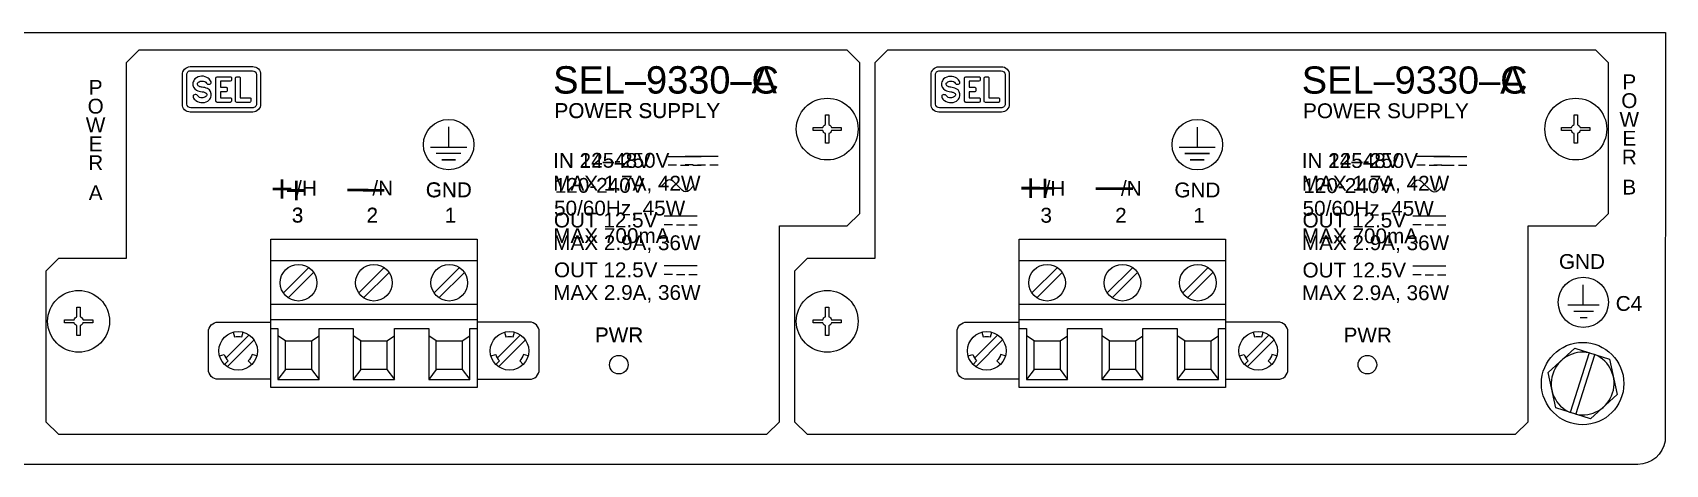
# Model space of a CAD drawing. Extents: x 1.6 to 47.5, y 0.5 to 34.6.
# Drawn here: x 36.63 to 43.13, y 10.65 to 12.37 of the extents above; entities that cross this region are included whole.
import ezdxf

# ---------------------------------------------------------------- set-up
doc = ezdxf.new("R2010")
doc.units = 0
doc.header["$MEASUREMENT"] = 0
for name, color, linetype in [('2_01__C__24-48_VDC', 7, 'CONTINUOUS'), ('2_02__A__125-250_VDC_OR_VA', 7, 'CONTINUOUS'), ('3_02__C__24-48_VDC', 7, 'CONTINUOUS'), ('3_03__A__125-250_VDC_OR_VA', 7, 'CONTINUOUS'), ('6_00______DWG_', 7, 'CONTINUOUS')]:
    doc.layers.add(name, color=color, linetype=linetype)
doc.styles.add('ARIAL', font='arial.ttf')

msp = doc.modelspace()

# ---------------------------------------------------------------- linework, layer by layer
at = {"layer": '2_01__C__24-48_VDC'}
for points in [[(37.2545, 12.2331), (37.5034, 12.2331, -0.41811), (37.5347, 12.2014), (37.5347, 12.0844, -0.404471), (37.5034, 12.052), (37.2545, 12.052, -0.41811), (37.2232, 12.0837), (37.2232, 12.2007, -0.404471)], [(37.257, 12.2165), (37.5021, 12.2165, -0.378768), (37.5185, 12.202), (37.5185, 12.0842, -0.441125), (37.5021, 12.0692), (37.257, 12.0692, -0.378768), (37.2405, 12.0837), (37.2405, 12.2015, -0.441125)], [(37.2999, 12.1946, 0.192116), (37.2734, 12.184, 0.12608), (37.2651, 12.168, 0.336344), (37.28, 12.1391, 0.087668), (37.3015, 12.1332, -0.022201), (37.3078, 12.1321, -0.039737), (37.3124, 12.1307, -0.23043), (37.3201, 12.1231, -0.182747), (37.3194, 12.117, -0.221111), (37.3051, 12.1091, -0.058363), (37.2962, 12.1089, -0.13415), (37.2868, 12.1136, 0.006668), (37.2817, 12.1198, 0.085557), (37.2806, 12.1207, 0.231613), (37.268, 12.1197, 0.170757), (37.2656, 12.1165, 0.118457), (37.2662, 12.1115, 0.153081), (37.277, 12.0978, 0.186266), (37.3036, 12.09, 0.192116), (37.3301, 12.1006, 0.12608), (37.3384, 12.1165, 0.336344), (37.3235, 12.1454, 0.087668), (37.302, 12.1514, -0.022201), (37.2957, 12.1524, -0.039737), (37.2911, 12.1538, -0.23043), (37.2834, 12.1614, -0.182747), (37.2841, 12.1675, -0.221111), (37.2984, 12.1754, -0.058363), (37.3073, 12.1756, -0.13415), (37.3167, 12.171, 0.006668), (37.3218, 12.1647, 0.085557), (37.3229, 12.1639, 0.231613), (37.3355, 12.1648, 0.170757), (37.3379, 12.168, 0.118457), (37.3373, 12.1731, 0.153081), (37.3265, 12.1867, 0.186266)], [(37.3618, 12.1931), (37.4138, 12.1931, -0.424366), (37.4185, 12.1882), (37.4185, 12.1797, -0.404134), (37.4138, 12.1749), (37.3747, 12.1749), (37.3747, 12.151), (37.3976, 12.151, -0.477137), (37.401, 12.1468), (37.401, 12.137, -0.353971), (37.3976, 12.1329), (37.3747, 12.1329), (37.3747, 12.109), (37.4138, 12.109, -0.424366), (37.4185, 12.1041), (37.4185, 12.0957, -0.404134), (37.4138, 12.0908), (37.3618, 12.0908, -0.432614), (37.3569, 12.096), (37.3569, 12.1878, -0.396049)], [(37.4397, 12.1931), (37.4486, 12.1931, -0.432614), (37.4535, 12.1878), (37.4535, 12.109), (37.4917, 12.109, -0.424366), (37.4964, 12.1041), (37.4964, 12.0957, -0.404134), (37.4917, 12.0908), (37.4397, 12.0908, -0.432614), (37.4348, 12.096), (37.4348, 12.1878, -0.396049)]]:
    msp.add_lwpolyline(points, format="xyb", close=True, dxfattribs=at)
for points in [[(38.2831, 11.9927), (38.2831, 11.9123)], [(38.2112, 11.9123), (38.355, 11.9123)], [(38.3323, 11.8872), (38.2332, 11.8872)], [(38.2554, 11.8621), (38.3107, 11.8621)], [(39.2885, 11.8743), (39.1573, 11.8743)], [(39.1898, 11.8402), (39.1573, 11.8402)], [(39.2063, 11.8402), (39.2388, 11.8402)], [(39.2557, 11.8402), (39.2885, 11.8402)], [(39.2724, 11.6375), (39.1413, 11.6375)], [(39.1737, 11.6034), (39.1413, 11.6034)], [(39.1903, 11.6034), (39.2227, 11.6034)], [(39.2396, 11.6034), (39.2724, 11.6034)], [(37.5748, 11.4613), (38.3961, 11.4613)], [(37.6252, 11.3314), (37.7263, 11.4326)], [(37.7458, 11.4131), (37.6447, 11.3119)], [(37.9252, 11.3314), (38.0263, 11.4326)], [(38.0458, 11.4131), (37.9447, 11.3119)], [(38.2252, 11.3314), (38.3263, 11.4326)], [(38.3458, 11.4131), (38.2447, 11.3119)], [(37.5748, 11.2874), (38.3961, 11.2874)], [(37.5748, 11.2259), (38.3961, 11.2259)], [(37.5748, 11.1903), (37.6037, 11.1903), (37.6037, 10.9869), (37.7671, 10.9869), (37.7671, 11.1903), (37.9037, 11.1903), (37.9037, 10.9869), (38.0671, 10.9869), (38.0671, 11.1903), (38.2037, 11.1903), (38.2037, 10.9869), (38.3671, 10.9869), (38.3671, 11.1903), (38.3961, 11.1903)], [(37.4889, 11.1641), (37.3964, 11.0715)], [(37.5084, 11.1446), (37.4016, 11.0378)], [(37.6333, 11.1406), (37.6037, 11.1613)], [(37.7376, 11.1406), (37.7671, 11.1613)], [(37.9333, 11.1406), (37.9037, 11.1613)], [(38.0376, 11.1406), (38.0671, 11.1613)], [(38.2333, 11.1406), (38.2037, 11.1613)], [(38.3376, 11.1406), (38.3671, 11.1613)], [(38.5692, 11.1641), (38.4767, 11.0715)], [(38.5887, 11.1446), (38.4819, 11.0378)], [(37.6333, 11.0262), (37.6037, 10.9869)], [(37.7376, 11.0262), (37.7671, 10.9869)], [(37.9333, 11.0262), (37.9037, 10.9869)], [(38.0376, 11.0262), (38.0671, 10.9869)], [(38.2333, 11.0262), (38.2037, 10.9869)], [(38.3376, 11.0262), (38.3671, 10.9869)]]:
    msp.add_lwpolyline(points, dxfattribs=at)
for points in [[(37.5748, 11.5459), (38.3961, 11.5459), (38.3961, 10.9554), (37.5748, 10.9554)], [(37.6333, 11.1406), (37.7376, 11.1406), (37.7376, 11.0262), (37.6333, 11.0262)], [(37.9333, 11.1406), (38.0376, 11.1406), (38.0376, 11.0262), (37.9333, 11.0262)], [(38.2333, 11.1406), (38.3376, 11.1406), (38.3376, 11.0262), (38.2333, 11.0262)]]:
    msp.add_lwpolyline(points, close=True, dxfattribs=at)
for points in [[(37.5748, 10.9874), (37.3661, 10.9874, -0.414288), (37.3268, 11.0267), (37.3268, 11.1763, -0.414278), (37.3661, 11.2157), (37.5748, 11.2157)], [(38.3961, 10.9874), (38.6047, 10.9874, 0.414288), (38.6441, 11.0267), (38.6441, 11.1763, 0.414278), (38.6047, 11.2157), (38.3961, 11.2157)], [(37.4254, 11.1751), (37.4305, 11.1561, -0.131863), (37.4601, 11.1561), (37.4652, 11.1751)], [(38.5057, 11.1751), (38.5108, 11.1561, -0.131863), (38.5403, 11.1561), (38.5454, 11.1751)], [(37.3711, 11.081), (37.3901, 11.0862, 0.131615), (37.4049, 11.0606), (37.391, 11.0467)], [(37.5194, 11.0811), (37.5004, 11.0862, -0.131826), (37.4856, 11.0606), (37.4996, 11.0467)], [(38.4514, 11.081), (38.4704, 11.0862, 0.131615), (38.4852, 11.0606), (38.4713, 11.0467)], [(38.5997, 11.0811), (38.5807, 11.0862, -0.131826), (38.5659, 11.0606), (38.5799, 11.0467)]]:
    msp.add_lwpolyline(points, format="xyb", dxfattribs=at)
for centre, radius in [((38.2831, 11.9225), 0.1005), ((37.6855, 11.3722), 0.0728), ((37.9855, 11.3722), 0.0728), ((38.2855, 11.3722), 0.0728), ((37.4453, 11.1009), 0.0768), ((38.5256, 11.1009), 0.0768), ((38.9605, 11.0458), 0.037)]:
    msp.add_circle(centre, radius, dxfattribs=at)
at = {"layer": '2_02__A__125-250_VDC_OR_VA'}
for points in [[(37.2545, 12.2331), (37.5034, 12.2331, -0.41811), (37.5347, 12.2014), (37.5347, 12.0844, -0.404471), (37.5034, 12.052), (37.2545, 12.052, -0.41811), (37.2232, 12.0837), (37.2232, 12.2007, -0.404471)], [(37.257, 12.2165), (37.5021, 12.2165, -0.378768), (37.5185, 12.202), (37.5185, 12.0842, -0.441125), (37.5021, 12.0692), (37.257, 12.0692, -0.378768), (37.2405, 12.0837), (37.2405, 12.2015, -0.441125)], [(37.2999, 12.1946, 0.192116), (37.2734, 12.184, 0.12608), (37.2651, 12.168, 0.336344), (37.28, 12.1391, 0.087668), (37.3015, 12.1332, -0.022201), (37.3078, 12.1321, -0.039737), (37.3124, 12.1307, -0.23043), (37.3201, 12.1231, -0.182747), (37.3194, 12.117, -0.221111), (37.3051, 12.1091, -0.058363), (37.2962, 12.1089, -0.13415), (37.2868, 12.1136, 0.006668), (37.2817, 12.1198, 0.085557), (37.2806, 12.1207, 0.231613), (37.268, 12.1197, 0.170757), (37.2656, 12.1165, 0.118457), (37.2662, 12.1115, 0.153081), (37.277, 12.0978, 0.186266), (37.3036, 12.09, 0.192116), (37.3301, 12.1006, 0.12608), (37.3384, 12.1165, 0.336344), (37.3235, 12.1454, 0.087668), (37.302, 12.1514, -0.022201), (37.2957, 12.1524, -0.039737), (37.2911, 12.1538, -0.23043), (37.2834, 12.1614, -0.182747), (37.2841, 12.1675, -0.221111), (37.2984, 12.1754, -0.058363), (37.3073, 12.1756, -0.13415), (37.3167, 12.171, 0.006668), (37.3218, 12.1647, 0.085557), (37.3229, 12.1639, 0.231613), (37.3355, 12.1648, 0.170757), (37.3379, 12.168, 0.118457), (37.3373, 12.1731, 0.153081), (37.3265, 12.1867, 0.186266)], [(37.3618, 12.1931), (37.4138, 12.1931, -0.424366), (37.4185, 12.1882), (37.4185, 12.1797, -0.404134), (37.4138, 12.1749), (37.3747, 12.1749), (37.3747, 12.151), (37.3976, 12.151, -0.477137), (37.401, 12.1468), (37.401, 12.137, -0.353971), (37.3976, 12.1329), (37.3747, 12.1329), (37.3747, 12.109), (37.4138, 12.109, -0.424366), (37.4185, 12.1041), (37.4185, 12.0957, -0.404134), (37.4138, 12.0908), (37.3618, 12.0908, -0.432614), (37.3569, 12.096), (37.3569, 12.1878, -0.396049)], [(37.4397, 12.1931), (37.4486, 12.1931, -0.432614), (37.4535, 12.1878), (37.4535, 12.109), (37.4917, 12.109, -0.424366), (37.4964, 12.1041), (37.4964, 12.0957, -0.404134), (37.4917, 12.0908), (37.4397, 12.0908, -0.432614), (37.4348, 12.096), (37.4348, 12.1878, -0.396049)]]:
    msp.add_lwpolyline(points, format="xyb", close=True, dxfattribs=at)
for points in [[(38.2831, 11.9927), (38.2831, 11.9123)], [(38.2112, 11.9123), (38.355, 11.9123)], [(38.3323, 11.8872), (38.2332, 11.8872)], [(38.3107, 11.8621), (38.2554, 11.8621)], [(39.3558, 11.8756), (39.2247, 11.8756)], [(39.2571, 11.8415), (39.2247, 11.8415)], [(39.2737, 11.8415), (39.3062, 11.8415)], [(39.323, 11.8415), (39.3558, 11.8415)], [(37.5748, 11.4613), (38.3961, 11.4613)], [(39.2726, 11.4391), (39.1415, 11.4391)], [(37.6252, 11.3314), (37.7263, 11.4326)], [(37.7458, 11.4131), (37.6447, 11.3119)], [(37.9252, 11.3314), (38.0263, 11.4326)], [(38.0458, 11.4131), (37.9447, 11.3119)], [(38.2252, 11.3314), (38.3263, 11.4326)], [(38.3458, 11.4131), (38.2447, 11.3119)], [(39.174, 11.405), (39.1415, 11.405)], [(39.1905, 11.405), (39.223, 11.405)], [(39.2399, 11.405), (39.2726, 11.405)], [(37.5748, 11.2874), (38.3961, 11.2874)], [(37.5748, 11.2259), (38.3961, 11.2259)], [(37.5748, 11.1903), (37.6037, 11.1903), (37.6037, 10.9869), (37.7671, 10.9869), (37.7671, 11.1903), (37.9037, 11.1903), (37.9037, 10.9869), (38.0671, 10.9869), (38.0671, 11.1903), (38.2037, 11.1903), (38.2037, 10.9869), (38.3671, 10.9869), (38.3671, 11.1903), (38.3961, 11.1903)], [(37.4889, 11.1641), (37.3964, 11.0715)], [(37.5084, 11.1446), (37.4016, 11.0378)], [(37.6333, 11.1406), (37.6037, 11.1613)], [(37.7376, 11.1406), (37.7671, 11.1613)], [(37.9333, 11.1406), (37.9037, 11.1613)], [(38.0376, 11.1406), (38.0671, 11.1613)], [(38.2333, 11.1406), (38.2037, 11.1613)], [(38.3376, 11.1406), (38.3671, 11.1613)], [(38.5692, 11.1641), (38.4767, 11.0715)], [(38.5887, 11.1446), (38.4819, 11.0378)], [(37.6333, 11.0262), (37.6037, 10.9869)], [(37.7376, 11.0262), (37.7671, 10.9869)], [(37.9333, 11.0262), (37.9037, 10.9869)], [(38.0376, 11.0262), (38.0671, 10.9869)], [(38.2333, 11.0262), (38.2037, 10.9869)], [(38.3376, 11.0262), (38.3671, 10.9869)]]:
    msp.add_lwpolyline(points, dxfattribs=at)
for points in [[(39.2595, 11.759), (39.2403, 11.7399, -0.404962), (39.2125, 11.7407), (39.1776, 11.7755), (39.1776, 11.7755, 0.404962), (39.1498, 11.7763), (39.1306, 11.7572)], [(37.5748, 10.9874), (37.3661, 10.9874, -0.414288), (37.3268, 11.0267), (37.3268, 11.1763, -0.414278), (37.3661, 11.2157), (37.5748, 11.2157)], [(38.3961, 10.9874), (38.6047, 10.9874, 0.414288), (38.6441, 11.0267), (38.6441, 11.1763, 0.414278), (38.6047, 11.2157), (38.3961, 11.2157)], [(37.4254, 11.1751), (37.4305, 11.1561, -0.131863), (37.4601, 11.1561), (37.4652, 11.1751)], [(38.5057, 11.1751), (38.5108, 11.1561, -0.131863), (38.5403, 11.1561), (38.5454, 11.1751)], [(37.3709, 11.081), (37.3901, 11.0862, 0.131615), (37.4049, 11.0606), (37.391, 11.0467)], [(37.5194, 11.0811), (37.5004, 11.0862, -0.131826), (37.4856, 11.0606), (37.4996, 11.0466)], [(38.4512, 11.081), (38.4704, 11.0862, 0.131615), (38.4852, 11.0606), (38.4713, 11.0467)], [(38.5997, 11.0811), (38.5807, 11.0862, -0.131826), (38.5659, 11.0606), (38.5799, 11.0466)]]:
    msp.add_lwpolyline(points, format="xyb", dxfattribs=at)
for points in [[(37.5748, 11.5459), (38.3961, 11.5459), (38.3961, 10.9554), (37.5748, 10.9554)], [(37.6333, 11.1406), (37.7376, 11.1406), (37.7376, 11.0262), (37.6333, 11.0262)], [(37.9333, 11.1406), (38.0376, 11.1406), (38.0376, 11.0262), (37.9333, 11.0262)], [(38.2333, 11.1406), (38.3376, 11.1406), (38.3376, 11.0262), (38.2333, 11.0262)]]:
    msp.add_lwpolyline(points, close=True, dxfattribs=at)
for centre, radius in [((38.2831, 11.9225), 0.1005), ((37.6855, 11.3722), 0.0728), ((37.9855, 11.3722), 0.0728), ((38.2855, 11.3722), 0.0728), ((37.4453, 11.1009), 0.0768), ((38.5256, 11.1009), 0.0768), ((38.9605, 11.0458), 0.037)]:
    msp.add_circle(centre, radius, dxfattribs=at)
at = {"layer": '3_02__C__24-48_VDC'}
for points in [[(40.2347, 12.233), (40.4836, 12.233, -0.41811), (40.5149, 12.2013), (40.5149, 12.0842, -0.404471), (40.4836, 12.0518), (40.2347, 12.0518, -0.41811), (40.2033, 12.0836), (40.2033, 12.2006, -0.404471)], [(40.2372, 12.2164), (40.4822, 12.2164, -0.378768), (40.4987, 12.2018), (40.4987, 12.0841, -0.441125), (40.4822, 12.069), (40.2372, 12.069, -0.378768), (40.2207, 12.0836), (40.2207, 12.2014, -0.441125)], [(40.2801, 12.1944, 0.192116), (40.2536, 12.1839, 0.12608), (40.2453, 12.1679, 0.336344), (40.2602, 12.139, 0.087668), (40.2817, 12.133, -0.022201), (40.288, 12.132, -0.039737), (40.2926, 12.1306, -0.23043), (40.3003, 12.123, -0.182747), (40.2996, 12.1169, -0.221111), (40.2852, 12.109, -0.058363), (40.2764, 12.1088, -0.13415), (40.267, 12.1135, 0.006668), (40.2618, 12.1197, 0.085557), (40.2608, 12.1205, 0.231613), (40.2482, 12.1196, 0.170757), (40.2458, 12.1164, 0.118457), (40.2464, 12.1114, 0.153081), (40.2571, 12.0977, 0.186266), (40.2838, 12.0898, 0.192116), (40.3102, 12.1004, 0.12608), (40.3185, 12.1164, 0.336344), (40.3036, 12.1453, 0.087668), (40.2822, 12.1513, -0.022201), (40.2759, 12.1523, -0.039737), (40.2713, 12.1537, -0.23043), (40.2636, 12.1613, -0.182747), (40.2642, 12.1674, -0.221111), (40.2786, 12.1753, -0.058363), (40.2875, 12.1755, -0.13415), (40.2968, 12.1708, 0.006668), (40.302, 12.1646, 0.085557), (40.303, 12.1637, 0.231613), (40.3157, 12.1647, 0.170757), (40.318, 12.1679, 0.118457), (40.3174, 12.1729, 0.153081), (40.3067, 12.1866, 0.186266)], [(40.342, 12.193), (40.394, 12.193, -0.424366), (40.3987, 12.1881), (40.3987, 12.1796, -0.404134), (40.394, 12.1747), (40.3548, 12.1747), (40.3548, 12.1509), (40.3777, 12.1509, -0.477137), (40.3811, 12.1467), (40.3811, 12.1369, -0.353971), (40.3777, 12.1327), (40.3548, 12.1327), (40.3548, 12.1089), (40.394, 12.1089, -0.424366), (40.3987, 12.104), (40.3987, 12.0955, -0.404134), (40.394, 12.0907), (40.342, 12.0907, -0.432614), (40.337, 12.0959), (40.337, 12.1877, -0.396049)], [(40.4199, 12.193), (40.4288, 12.193, -0.432614), (40.4337, 12.1877), (40.4337, 12.1089), (40.4719, 12.1089, -0.424366), (40.4766, 12.104), (40.4766, 12.0955, -0.404134), (40.4719, 12.0907), (40.4199, 12.0907, -0.432614), (40.4149, 12.0959), (40.4149, 12.1877, -0.396049)]]:
    msp.add_lwpolyline(points, format="xyb", close=True, dxfattribs=at)
for points in [[(41.2632, 11.9926), (41.2632, 11.9122)], [(41.1914, 11.9122), (41.3351, 11.9122)], [(41.3124, 11.8871), (41.2133, 11.8871)], [(41.2356, 11.8619), (41.2909, 11.8619)], [(42.2685, 11.8751), (42.1373, 11.8751)], [(42.1698, 11.841), (42.1373, 11.841)], [(42.1864, 11.841), (42.2188, 11.841)], [(42.2357, 11.841), (42.2685, 11.841)], [(42.2527, 11.6374), (42.1215, 11.6374)], [(42.154, 11.6033), (42.1215, 11.6033)], [(42.1706, 11.6033), (42.203, 11.6033)], [(42.2199, 11.6033), (42.2527, 11.6033)], [(40.5548, 11.4613), (41.3761, 11.4613)], [(40.6052, 11.3314), (40.7063, 11.4326)], [(40.7258, 11.4131), (40.6247, 11.3119)], [(40.9052, 11.3314), (41.0063, 11.4326)], [(41.0258, 11.4131), (40.9247, 11.3119)], [(41.2052, 11.3314), (41.3063, 11.4326)], [(41.3258, 11.4131), (41.2247, 11.3119)], [(40.5548, 11.2874), (41.3761, 11.2874)], [(40.5548, 11.2259), (41.3761, 11.2259)], [(40.5548, 11.1903), (40.5837, 11.1903), (40.5837, 10.9869), (40.7471, 10.9869), (40.7471, 11.1903), (40.8837, 11.1903), (40.8837, 10.9869), (41.0471, 10.9869), (41.0471, 11.1903), (41.1837, 11.1903), (41.1837, 10.9869), (41.3471, 10.9869), (41.3471, 11.1903), (41.3761, 11.1903)], [(40.4689, 11.1641), (40.3764, 11.0715)], [(40.4884, 11.1446), (40.3816, 11.0378)], [(40.6133, 11.1406), (40.5837, 11.1613)], [(40.7176, 11.1406), (40.7471, 11.1613)], [(40.9133, 11.1406), (40.8837, 11.1613)], [(41.0176, 11.1406), (41.0471, 11.1613)], [(41.2133, 11.1406), (41.1837, 11.1613)], [(41.3176, 11.1406), (41.3471, 11.1613)], [(41.5492, 11.1641), (41.4567, 11.0715)], [(41.5687, 11.1446), (41.4619, 11.0378)], [(40.6133, 11.0262), (40.5837, 10.9869)], [(40.7176, 11.0262), (40.7471, 10.9869)], [(40.9133, 11.0262), (40.8837, 10.9869)], [(41.0176, 11.0262), (41.0471, 10.9869)], [(41.2133, 11.0262), (41.1837, 10.9869)], [(41.3176, 11.0262), (41.3471, 10.9869)]]:
    msp.add_lwpolyline(points, dxfattribs=at)
for points in [[(40.5548, 11.5459), (41.3761, 11.5459), (41.3761, 10.9554), (40.5548, 10.9554)], [(40.6133, 11.1406), (40.7176, 11.1406), (40.7176, 11.0262), (40.6133, 11.0262)], [(40.9133, 11.1406), (41.0176, 11.1406), (41.0176, 11.0262), (40.9133, 11.0262)], [(41.2133, 11.1406), (41.3176, 11.1406), (41.3176, 11.0262), (41.2133, 11.0262)]]:
    msp.add_lwpolyline(points, close=True, dxfattribs=at)
for points in [[(40.5548, 10.9874), (40.3461, 10.9874, -0.414288), (40.3068, 11.0267), (40.3068, 11.1763, -0.414278), (40.3461, 11.2157), (40.5548, 11.2157)], [(41.3761, 10.9874), (41.5847, 10.9874, 0.414288), (41.6241, 11.0267), (41.6241, 11.1763, 0.414278), (41.5847, 11.2157), (41.3761, 11.2157)], [(40.4054, 11.1751), (40.4105, 11.1561, -0.131863), (40.44, 11.1561), (40.4451, 11.1751)], [(41.4857, 11.1751), (41.4907, 11.1561, -0.131863), (41.5203, 11.1561), (41.5254, 11.1751)], [(40.3511, 11.081), (40.3701, 11.0862, 0.131615), (40.3849, 11.0606), (40.371, 11.0467)], [(40.4994, 11.0811), (40.4804, 11.0862, -0.131826), (40.4656, 11.0606), (40.4796, 11.0467)], [(41.4314, 11.081), (41.4504, 11.0862, 0.131615), (41.4652, 11.0606), (41.4513, 11.0467)], [(41.5797, 11.0811), (41.5607, 11.0862, -0.131826), (41.5459, 11.0606), (41.5599, 11.0467)]]:
    msp.add_lwpolyline(points, format="xyb", dxfattribs=at)
for centre, radius in [((41.2633, 11.9224), 0.1005), ((40.6655, 11.3722), 0.0728), ((40.9655, 11.3722), 0.0728), ((41.2655, 11.3722), 0.0728), ((40.4253, 11.1009), 0.0768), ((41.5056, 11.1009), 0.0768), ((41.9405, 11.0458), 0.037)]:
    msp.add_circle(centre, radius, dxfattribs=at)
at = {"layer": '3_03__A__125-250_VDC_OR_VA'}
for points in [[(40.2347, 12.233), (40.4836, 12.233, -0.41811), (40.5149, 12.2013), (40.5149, 12.0842, -0.404471), (40.4836, 12.0518), (40.2347, 12.0518, -0.41811), (40.2033, 12.0836), (40.2033, 12.2006, -0.404471)], [(40.2372, 12.2164), (40.4822, 12.2164, -0.378768), (40.4987, 12.2018), (40.4987, 12.0841, -0.441125), (40.4822, 12.069), (40.2372, 12.069, -0.378768), (40.2207, 12.0836), (40.2207, 12.2014, -0.441125)], [(40.2801, 12.1944, 0.192116), (40.2536, 12.1839, 0.12608), (40.2453, 12.1679, 0.336344), (40.2602, 12.139, 0.087668), (40.2817, 12.133, -0.022201), (40.288, 12.132, -0.039737), (40.2926, 12.1306, -0.23043), (40.3003, 12.123, -0.182747), (40.2996, 12.1169, -0.221111), (40.2852, 12.109, -0.058363), (40.2764, 12.1088, -0.13415), (40.267, 12.1135, 0.006668), (40.2618, 12.1197, 0.085557), (40.2608, 12.1205, 0.231613), (40.2482, 12.1196, 0.170757), (40.2458, 12.1164, 0.118457), (40.2464, 12.1114, 0.153081), (40.2571, 12.0977, 0.186266), (40.2838, 12.0898, 0.192116), (40.3102, 12.1004, 0.12608), (40.3185, 12.1164, 0.336344), (40.3036, 12.1453, 0.087668), (40.2822, 12.1513, -0.022201), (40.2759, 12.1523, -0.039737), (40.2713, 12.1537, -0.23043), (40.2636, 12.1613, -0.182747), (40.2642, 12.1674, -0.221111), (40.2786, 12.1753, -0.058363), (40.2875, 12.1755, -0.13415), (40.2968, 12.1708, 0.006668), (40.302, 12.1646, 0.085557), (40.303, 12.1637, 0.231613), (40.3157, 12.1647, 0.170757), (40.318, 12.1679, 0.118457), (40.3174, 12.1729, 0.153081), (40.3067, 12.1866, 0.186266)], [(40.342, 12.193), (40.394, 12.193, -0.424366), (40.3987, 12.1881), (40.3987, 12.1796, -0.404134), (40.394, 12.1747), (40.3548, 12.1747), (40.3548, 12.1509), (40.3777, 12.1509, -0.477137), (40.3811, 12.1467), (40.3811, 12.1369, -0.353971), (40.3777, 12.1327), (40.3548, 12.1327), (40.3548, 12.1089), (40.394, 12.1089, -0.424366), (40.3987, 12.104), (40.3987, 12.0955, -0.404134), (40.394, 12.0907), (40.342, 12.0907, -0.432614), (40.337, 12.0959), (40.337, 12.1877, -0.396049)], [(40.4199, 12.193), (40.4288, 12.193, -0.432614), (40.4337, 12.1877), (40.4337, 12.1089), (40.4719, 12.1089, -0.424366), (40.4766, 12.104), (40.4766, 12.0955, -0.404134), (40.4719, 12.0907), (40.4199, 12.0907, -0.432614), (40.4149, 12.0959), (40.4149, 12.1877, -0.396049)]]:
    msp.add_lwpolyline(points, format="xyb", close=True, dxfattribs=at)
for points in [[(41.2632, 11.9926), (41.2633, 11.9122)], [(41.1914, 11.9122), (41.3351, 11.9122)], [(41.2133, 11.8871), (41.3124, 11.8871)], [(41.2909, 11.8619), (41.2356, 11.8619)], [(42.3361, 11.8743), (42.205, 11.8743)], [(42.2374, 11.8402), (42.205, 11.8402)], [(42.254, 11.8402), (42.2864, 11.8402)], [(42.3033, 11.8402), (42.3361, 11.8402)], [(40.5548, 11.4613), (41.3761, 11.4613)], [(40.6052, 11.3314), (40.7063, 11.4326)], [(40.7258, 11.4131), (40.6247, 11.3119)], [(40.9052, 11.3314), (41.0063, 11.4326)], [(41.0258, 11.4131), (40.9247, 11.3119)], [(41.2052, 11.3314), (41.3063, 11.4326)], [(41.3258, 11.4131), (41.2247, 11.3119)], [(42.2526, 11.4379), (42.1215, 11.4379)], [(42.1539, 11.4038), (42.1215, 11.4038)], [(42.1705, 11.4038), (42.203, 11.4038)], [(42.2198, 11.4038), (42.2526, 11.4038)], [(40.5548, 11.2874), (41.3761, 11.2874)], [(40.5548, 11.2259), (41.3761, 11.2259)], [(40.5548, 11.1903), (40.5837, 11.1903), (40.5837, 10.9869), (40.7471, 10.9869), (40.7471, 11.1903), (40.8837, 11.1903), (40.8837, 10.9869), (41.0471, 10.9869), (41.0471, 11.1903), (41.1837, 11.1903), (41.1837, 10.9869), (41.3471, 10.9869), (41.3471, 11.1903), (41.3761, 11.1903)], [(40.4689, 11.1641), (40.3764, 11.0715)], [(40.4884, 11.1446), (40.3816, 11.0378)], [(40.6133, 11.1406), (40.5837, 11.1613)], [(40.7176, 11.1406), (40.7471, 11.1613)], [(40.9133, 11.1406), (40.8837, 11.1613)], [(41.0176, 11.1406), (41.0471, 11.1613)], [(41.2133, 11.1406), (41.1837, 11.1613)], [(41.3176, 11.1406), (41.3471, 11.1613)], [(41.5492, 11.1641), (41.4567, 11.0715)], [(41.5687, 11.1446), (41.4619, 11.0378)], [(40.6133, 11.0262), (40.5837, 10.9869)], [(40.7176, 11.0262), (40.7471, 10.9869)], [(40.9133, 11.0262), (40.8837, 10.9869)], [(41.0176, 11.0262), (41.0471, 10.9869)], [(41.2133, 11.0262), (41.1837, 10.9869)], [(41.3176, 11.0262), (41.3471, 10.9869)]]:
    msp.add_lwpolyline(points, dxfattribs=at)
for points in [[(42.2394, 11.7579), (42.2202, 11.7387, -0.404962), (42.1924, 11.7395), (42.1575, 11.7743), (42.1575, 11.7743, 0.404962), (42.1297, 11.7752), (42.1105, 11.756)], [(40.5548, 10.9874), (40.3461, 10.9874, -0.414288), (40.3068, 11.0267), (40.3068, 11.1763, -0.414278), (40.3461, 11.2157), (40.5548, 11.2157)], [(41.3761, 10.9874), (41.5847, 10.9874, 0.414288), (41.6241, 11.0267), (41.6241, 11.1763, 0.414278), (41.5847, 11.2157), (41.3761, 11.2157)], [(40.4054, 11.1751), (40.4105, 11.1561, -0.131863), (40.44, 11.1561), (40.4451, 11.1751)], [(41.4857, 11.1751), (41.4907, 11.1561, -0.131863), (41.5203, 11.1561), (41.5254, 11.1751)], [(40.3509, 11.081), (40.3701, 11.0862, 0.131615), (40.3849, 11.0606), (40.371, 11.0467)], [(40.4994, 11.0811), (40.4804, 11.0862, -0.131826), (40.4656, 11.0606), (40.4796, 11.0466)], [(41.4312, 11.081), (41.4504, 11.0862, 0.131615), (41.4652, 11.0606), (41.4513, 11.0467)], [(41.5797, 11.0811), (41.5607, 11.0862, -0.131826), (41.5459, 11.0606), (41.5599, 11.0466)]]:
    msp.add_lwpolyline(points, format="xyb", dxfattribs=at)
for points in [[(40.5548, 11.5459), (41.3761, 11.5459), (41.3761, 10.9554), (40.5548, 10.9554)], [(40.6133, 11.1406), (40.7176, 11.1406), (40.7176, 11.0262), (40.6133, 11.0262)], [(40.9133, 11.1406), (41.0176, 11.1406), (41.0176, 11.0262), (40.9133, 11.0262)], [(41.2133, 11.1406), (41.3176, 11.1406), (41.3176, 11.0262), (41.2133, 11.0262)]]:
    msp.add_lwpolyline(points, close=True, dxfattribs=at)
for centre, radius in [((41.2633, 11.9224), 0.1005), ((40.6655, 11.3722), 0.0728), ((40.9655, 11.3722), 0.0728), ((41.2655, 11.3722), 0.0728), ((40.4253, 11.1009), 0.0768), ((41.5056, 11.1009), 0.0768), ((41.9405, 11.0458), 0.037)]:
    msp.add_circle(centre, radius, dxfattribs=at)
at = {"layer": '6_00______DWG_'}
for points in [[(25.8765, 12.3686), (43.1265, 12.3686), (43.1252, 10.7417, -0.369627), (43.0165, 10.6486), (25.9865, 10.6486, -0.414214), (25.8765, 10.7586)], [(39.8076, 11.9781, -0.224709), (39.7963, 11.9668), (39.7963, 11.9282), (39.7837, 11.9282), (39.7837, 11.9668, -0.224709), (39.7724, 11.9781), (39.7338, 11.9781), (39.7338, 11.9906), (39.7723, 11.9906, -0.228692), (39.7837, 12.0021), (39.7837, 12.0405), (39.7963, 12.0405), (39.7963, 12.0021, -0.228692), (39.8077, 11.9906), (39.8462, 11.9906), (39.8462, 11.9781)], [(42.7876, 11.9781, -0.224709), (42.7762, 11.9668), (42.7762, 11.9282), (42.7637, 11.9282), (42.7637, 11.9668, -0.224709), (42.7524, 11.9781), (42.7137, 11.9781), (42.7137, 11.9906), (42.7523, 11.9906, -0.228692), (42.7637, 12.0021), (42.7637, 12.0405), (42.7762, 12.0405), (42.7762, 12.0021, -0.228692), (42.7877, 11.9906), (42.8262, 11.9906), (42.8262, 11.9781)], [(36.8276, 11.2124, -0.224709), (36.8163, 11.2011), (36.8163, 11.1625), (36.8037, 11.1625), (36.8037, 11.2011, -0.224709), (36.7924, 11.2124), (36.7538, 11.2124), (36.7538, 11.2249), (36.7923, 11.2249, -0.228692), (36.8037, 11.2365), (36.8037, 11.2748), (36.8163, 11.2748), (36.8163, 11.2365, -0.228692), (36.8277, 11.2249), (36.8662, 11.2249), (36.8662, 11.2124)], [(39.8076, 11.2124, -0.224709), (39.7962, 11.2011), (39.7962, 11.1625), (39.7837, 11.1625), (39.7837, 11.2011, -0.224709), (39.7724, 11.2124), (39.7337, 11.2124), (39.7337, 11.2249), (39.7723, 11.2249, -0.228692), (39.7837, 11.2365), (39.7837, 11.2748), (39.7962, 11.2748), (39.7962, 11.2365, -0.228692), (39.8077, 11.2249), (39.8462, 11.2249), (39.8462, 11.2124)]]:
    msp.add_lwpolyline(points, format="xyb", close=True, dxfattribs=at)
for points in [[(37, 12.2486), (37, 11.4686), (36.73, 11.4686), (36.68, 11.4186), (36.68, 10.8186), (36.73, 10.7686), (39.55, 10.7686), (39.6, 10.8186), (39.6, 11.5986), (39.87, 11.5986), (39.92, 11.6486), (39.92, 12.2486), (39.87, 12.2986), (37.05, 12.2986), (37, 12.2486)], [(39.98, 12.2486), (39.98, 11.4686), (39.71, 11.4686), (39.66, 11.4186), (39.66, 10.8186), (39.71, 10.7686), (42.53, 10.7686), (42.58, 10.8186), (42.58, 11.5986), (42.85, 11.5986), (42.9, 11.6486), (42.9, 12.2486), (42.85, 12.2986), (40.03, 12.2986), (39.98, 12.2486)], [(42.8, 11.2843), (42.8, 11.3643)], [(42.7389, 11.2843), (42.8635, 11.2843)], [(42.7624, 11.2593), (42.8411, 11.2593)], [(42.7868, 11.2343), (42.8157, 11.2343)], [(42.8239, 11.0933), (42.7482, 10.855)], [(42.7706, 10.8473), (42.8462, 11.0856)]]:
    msp.add_lwpolyline(points, dxfattribs=at)
msp.add_lwpolyline([(42.6598, 11.0143), (42.7664, 11.1115), (42.9039, 11.0678), (42.9349, 10.9269), (42.8283, 10.8296), (42.6907, 10.8733)], close=True, dxfattribs=at)
for points in [[(42.8237, 11.0927, 0.908553), (42.7482, 10.855)], [(42.7709, 10.8484, 0.908553), (42.8464, 11.0861)]]:
    msp.add_lwpolyline(points, format="xyb", dxfattribs=at)
for centre, radius in [((39.7901, 11.9843), 0.1231), ((42.7701, 11.9843), 0.1231), ((42.8, 11.2944), 0.1), ((36.8101, 11.2186), 0.1231), ((39.7901, 11.2186), 0.1231), ((42.7973, 10.9706), 0.164)]:
    msp.add_circle(centre, radius, dxfattribs=at)

# ---------------------------------------------------------------- texts
at = {"layer": '2_01__C__24-48_VDC', "style": 'ARIAL'}
for s, height, p in [('SEL–9330–C', 0.10817, (38.6991, 12.1257)), ('POWER SUPPLY', 0.059, (38.7044, 12.0279)), ('IN 24–48V ', 0.059, (38.699, 11.8295)), ('+', 0.1086, (37.6329, 11.6872)), ('GND', 0.059, (38.1921, 11.7124)), ('MAX 1.7A, 42W', 0.059, (38.6994, 11.7392)), ('–', 0.1082, (37.9428, 11.7005)), ('3', 0.0592, (37.6588, 11.6116)), ('2', 0.059, (37.9562, 11.6114)), ('1', 0.059, (38.2673, 11.6114)), ('OUT 12.5V ', 0.059, (38.7021, 11.5925)), ('MAX 2.9A, 36W', 0.059, (38.6994, 11.5021)), ('PWR', 0.059, (38.8653, 11.1343))]:
    msp.add_text(s, height=height, dxfattribs=at).set_placement(p)
at = {"layer": '2_02__A__125-250_VDC_OR_VA', "style": 'ARIAL'}
for s, height, p in [('SEL–9330–A', 0.10817, (38.6994, 12.1267)), ('POWER SUPPLY', 0.059, (38.7047, 12.0288)), ('IN 125-250V ', 0.059, (38.6993, 11.8305)), ('+', 0.1086, (37.5759, 11.6931)), ('/H', 0.05923, (37.6759, 11.7196)), ('/N', 0.059, (37.9796, 11.72)), ('GND', 0.059, (38.1924, 11.7133)), ('120-240V ', 0.059, (38.7056, 11.7305)), ('–', 0.1082, (37.8794, 11.7017)), ('50/60Hz, 45W', 0.059, (38.7027, 11.6401)), ('3', 0.0592, (37.659, 11.6125)), ('2', 0.059, (37.9565, 11.6124)), ('1', 0.059, (38.2676, 11.6124)), ('MAX 700mA', 0.059, (38.6997, 11.5305)), ('OUT 12.5V ', 0.059, (38.7024, 11.3941)), ('MAX 2.9A, 36W', 0.059, (38.6997, 11.3038)), ('PWR', 0.059, (38.8656, 11.1352))]:
    msp.add_text(s, height=height, dxfattribs=at).set_placement(p)
at = {"layer": '3_02__C__24-48_VDC', "style": 'ARIAL'}
for s, height, p in [('SEL–9330–C', 0.10817, (41.6793, 12.1256)), ('POWER SUPPLY', 0.059, (41.6846, 12.0277)), ('IN 24–48V ', 0.059, (41.6792, 11.8294)), ('+', 0.1086, (40.613, 11.6957)), ('GND', 0.059, (41.1723, 11.7123)), ('MAX 1.7A, 42W', 0.059, (41.6796, 11.7391)), ('–', 0.1082, (40.9229, 11.7066)), ('3', 0.0592, (40.6389, 11.6114)), ('2', 0.059, (40.9363, 11.6113)), ('1', 0.059, (41.2475, 11.6113)), ('OUT 12.5V ', 0.059, (41.6823, 11.5923)), ('MAX 2.9A, 36W', 0.059, (41.6796, 11.502)), ('PWR', 0.059, (41.8455, 11.1342))]:
    msp.add_text(s, height=height, dxfattribs=at).set_placement(p)
at = {"layer": '3_03__A__125-250_VDC_OR_VA', "style": 'ARIAL'}
for s, height, p in [('SEL–9330–A', 0.10817, (41.6792, 12.1257)), ('POWER SUPPLY', 0.059, (41.6845, 12.0279)), ('IN 125-250V ', 0.059, (41.6791, 11.8295)), ('+', 0.1086, (40.5557, 11.6964)), ('/H', 0.05923, (40.6557, 11.7186)), ('/N', 0.059, (40.9594, 11.719)), ('GND', 0.059, (41.1722, 11.7124)), ('120-240V ', 0.059, (41.6854, 11.7295)), ('–', 0.1082, (40.8593, 11.7073)), ('50/60Hz, 45W', 0.059, (41.6825, 11.6392)), ('3', 0.0592, (40.6389, 11.6116)), ('2', 0.059, (40.9363, 11.6114)), ('1', 0.059, (41.2474, 11.6114)), ('MAX 700mA', 0.059, (41.6795, 11.5295)), ('OUT 12.5V ', 0.059, (41.6822, 11.3932)), ('MAX 2.9A, 36W', 0.059, (41.6795, 11.3028)), ('PWR', 0.059, (41.8454, 11.1343))]:
    msp.add_text(s, height=height, dxfattribs=at).set_placement(p)
at = {"layer": '6_00______DWG_', "style": 'ARIAL'}
for s, p in [('P', (36.8507, 12.1211)), ('P', (42.9556, 12.1431)), ('O', (36.846, 12.0461)), ('O', (42.9511, 12.0683)), ('W', (36.8389, 11.9715)), ('W', (42.944, 11.9934)), ('E', (42.9558, 11.9183)), ('E', (36.8503, 11.8961)), ('R', (42.9533, 11.8433)), ('R', (36.8484, 11.8211)), ('B', (42.9555, 11.7237)), ('A', (36.8505, 11.7015)), ('GND', (42.703, 11.4273)), ('C4', (42.9289, 11.2602))]:
    msp.add_text(s, height=0.059, dxfattribs=at).set_placement(p)

doc.saveas('drawing.dxf')
